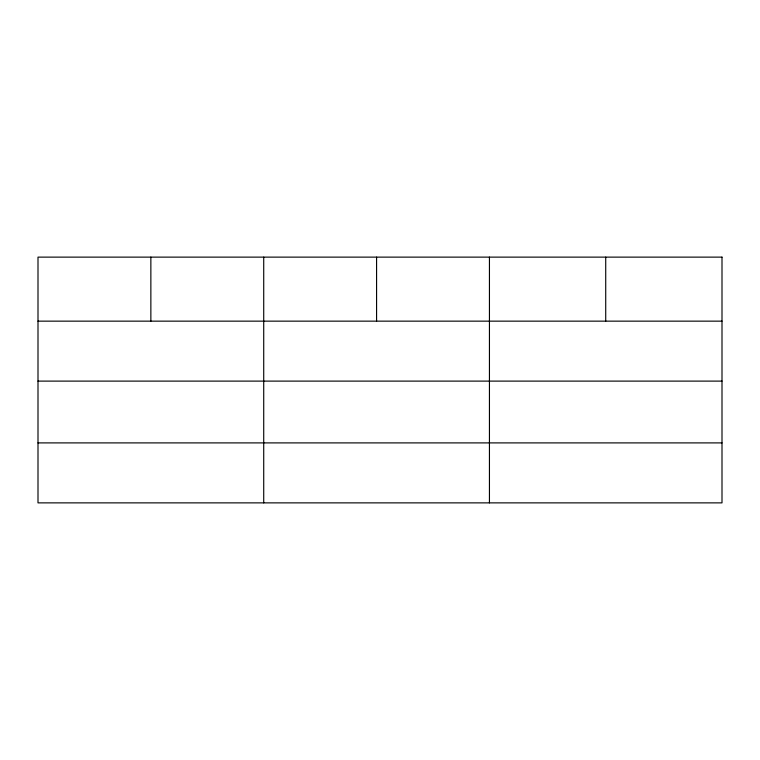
<?xml version="1.0" encoding="UTF-8"?>
<svg xmlns="http://www.w3.org/2000/svg" width="760" height="760" viewBox="0 0 760 760"><rect width="100%" height="100%" fill="white"/><g stroke="black" fill="none" stroke-linecap="round" stroke-linejoin="round"><path stroke-width="1.14" d="M38 321.147L722 321.147M38 381.111L722 381.111M38 442.899L722 442.899M605.72 257.127L605.72 321.147M489.44 257.127L489.44 502.873M376.58 257.127L376.58 321.147M263.72 257.127L263.72 502.873M150.86 257.127L150.86 321.147M722 257.127L38 257.127L38 502.873L722 502.873L722 257.127"/></g></svg>
